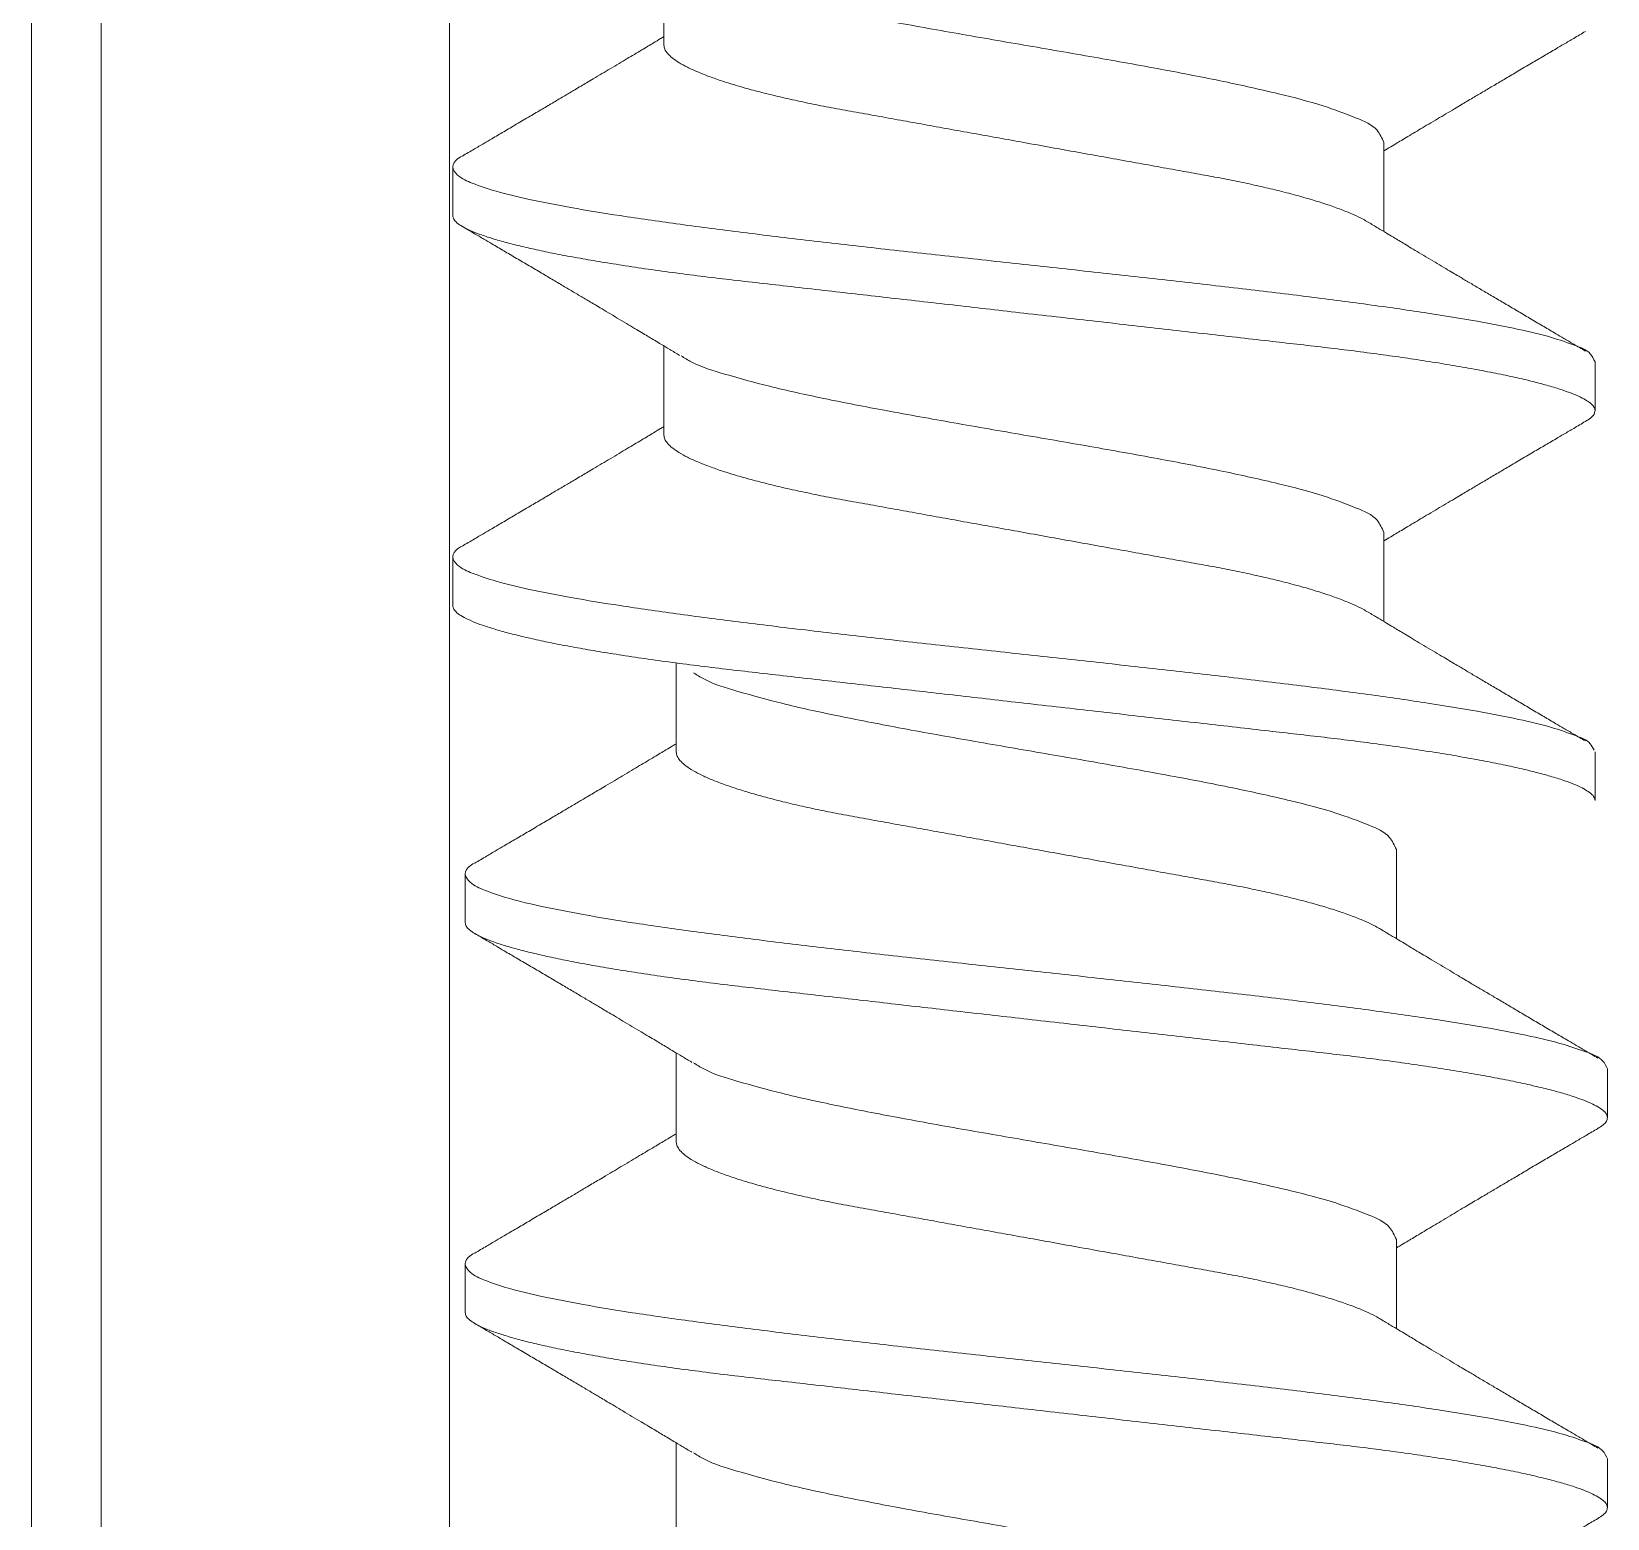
# Model space of a CAD drawing. Extents: x -82 to 113, y -82 to 93.
# Drawn here: x 19.3019 to 19.5281, y 86.4166 to 86.6301 of the extents above; entities that cross this region are included whole.
import ezdxf

# ---------------------------------------------------------------- set-up
doc = ezdxf.new("R2010")
doc.units = 0
doc.header["$MEASUREMENT"] = 0
doc.linetypes.add('SLD-Solid', pattern=[0])
doc.layers.get('0').update_dxf_attribs({"linetype": 'CONTINUOUS'})
doc.layers.add('Ballons', color=7, linetype='CONTINUOUS')

# ---------------------------------------------------------------- blocks, each defined once
blk = doc.blocks.new('NO 8 2 IN')
at = {"color": 7, "linetype": 'SLD-Solid', "lineweight": 15}
for p, q in [((1.31378, 0.0823), (1.30678, 0.0823)), ((1.36978, 0.0823), (1.36278, 0.0823)), ((1.41531, 0.08052), (1.40831, 0.08052)), ((1.47131, 0.08052), (1.46431, 0.08052)), ((1.28928, 0.05199), (1.27649, 0.05199)), ((1.34528, 0.05199), (1.33249, 0.05199)), ((1.39081, 0.05021), (1.37802, 0.05021)), ((1.44681, 0.05021), (1.43402, 0.05021)), ((1.50281, 0.05021), (1.49002, 0.05021)), ((1.30328, -0.05139), (1.31607, -0.05139)), ((1.35928, -0.05139), (1.37207, -0.05139)), ((1.40481, -0.05317), (1.41761, -0.05317)), ((1.46081, -0.05317), (1.47361, -0.05317)), ((1.33478, -0.0817), (1.34178, -0.0817)), ((1.39078, -0.0817), (1.39778, -0.0817)), ((1.43631, -0.08348), (1.44331, -0.08348)), ((1.49231, -0.08348), (1.49931, -0.08348))]:
    blk.add_line(p, q, dxfattribs=at)
for points, knots in [([(1.30514, 0.08075), (1.30527, 0.08104), (1.30559, 0.08174), (1.3068, 0.08263), (1.30835, 0.08137), (1.30929, 0.07915), (1.31046, 0.07567), (1.31156, 0.07094), (1.31271, 0.065), (1.31385, 0.05796), (1.315, 0.04994), (1.31616, 0.04107), (1.31731, 0.0315), (1.31847, 0.0214), (1.31962, 0.01094), (1.32078, 0.0003), (1.32194, -0.01034), (1.32309, -0.0208), (1.32425, -0.0309), (1.3254, -0.04047), (1.32656, -0.04934), (1.32771, -0.05736), (1.32885, -0.06441), (1.33, -0.07032), (1.33109, -0.07511), (1.33227, -0.07847), (1.3332, -0.08093), (1.33436, -0.0815), (1.33478, -0.0817)], [0, 0, 0, 0, 0.005731, 0.013729, 0.021728, 0.035806, 0.057192, 0.085897, 0.121575, 0.16369, 0.211566, 0.264413, 0.32135, 0.381419, 0.443609, 0.506868, 0.570127, 0.632316, 0.692385, 0.749321, 0.802168, 0.850043, 0.892158, 0.927835, 0.956539, 0.977925, 0.992002, 1, 1, 1, 1]), ([(1.31378, 0.0823), (1.31395, 0.08226), (1.31435, 0.08218), (1.31487, 0.08164), (1.31541, 0.08085), (1.31595, 0.07973), (1.31652, 0.0783), (1.3171, 0.07654), (1.31767, 0.07454), (1.31822, 0.07231), (1.31877, 0.06989), (1.31932, 0.06722), (1.31986, 0.06434), (1.32039, 0.06124), (1.32093, 0.05786), (1.32148, 0.05419), (1.32202, 0.05025), (1.32254, 0.04617), (1.32304, 0.04197), (1.32353, 0.03761), (1.32405, 0.03308), (1.32457, 0.02851), (1.32509, 0.02392), (1.32561, 0.01934), (1.32614, 0.01466), (1.32668, 0.00992), (1.32723, 0.00512), (1.3278, 0.00015), (1.32838, -0.00496), (1.32897, -0.01018), (1.32956, -0.01534), (1.33014, -0.02041), (1.3307, -0.02535), (1.33124, -0.03015), (1.33176, -0.03465), (1.33224, -0.03885), (1.33268, -0.04279), (1.33315, -0.04661), (1.33363, -0.05033), (1.33413, -0.05392), (1.33466, -0.05746), (1.33521, -0.06092), (1.3358, -0.06426), (1.33639, -0.06736), (1.33698, -0.07018), (1.33758, -0.07271), (1.33817, -0.07494), (1.33874, -0.07682), (1.33929, -0.07835), (1.3398, -0.07955), (1.3403, -0.08049), (1.34078, -0.08115), (1.34126, -0.0816), (1.34162, -0.08167), (1.34178, -0.0817)], [0, 0, 0, 0, 0.003092, 0.007218, 0.012848, 0.020196, 0.029358, 0.040369, 0.053221, 0.066587, 0.081415, 0.097635, 0.11516, 0.13389, 0.153715, 0.176448, 0.200175, 0.224724, 0.249925, 0.275906, 0.303091, 0.331379, 0.358168, 0.385658, 0.413725, 0.442232, 0.471038, 0.499995, 0.531578, 0.562967, 0.593969, 0.624401, 0.654092, 0.682884, 0.710637, 0.735058, 0.758527, 0.78147, 0.803831, 0.825476, 0.846274, 0.867849, 0.888108, 0.906911, 0.924131, 0.939662, 0.953423, 0.965357, 0.974673, 0.982441, 0.988705, 0.993557, 0.99719, 1, 1, 1, 1]), ([(1.36114, 0.08075), (1.36127, 0.08104), (1.36159, 0.08174), (1.3628, 0.08263), (1.36435, 0.08137), (1.36529, 0.07915), (1.36646, 0.07567), (1.36756, 0.07094), (1.36871, 0.065), (1.36985, 0.05796), (1.371, 0.04994), (1.37216, 0.04107), (1.37331, 0.0315), (1.37447, 0.0214), (1.37562, 0.01094), (1.37678, 0.0003), (1.37794, -0.01034), (1.37909, -0.0208), (1.38025, -0.0309), (1.3814, -0.04047), (1.38256, -0.04934), (1.38371, -0.05736), (1.38485, -0.06441), (1.386, -0.07032), (1.38709, -0.07511), (1.38828, -0.07845), (1.38915, -0.08085), (1.3902, -0.08138), (1.39052, -0.08155)], [0, 0, 0, 0, 0.005741, 0.013754, 0.021767, 0.035869, 0.057293, 0.086049, 0.12179, 0.163979, 0.21194, 0.26488, 0.321917, 0.382093, 0.444392, 0.507763, 0.571133, 0.633432, 0.693607, 0.750644, 0.803584, 0.851544, 0.893732, 0.929473, 0.958227, 0.979651, 0.993752, 1, 1, 1, 1]), ([(1.36978, 0.0823), (1.36995, 0.08226), (1.37035, 0.08218), (1.37087, 0.08164), (1.37141, 0.08085), (1.37195, 0.07973), (1.37252, 0.0783), (1.3731, 0.07654), (1.37367, 0.07454), (1.37422, 0.07231), (1.37477, 0.06989), (1.37532, 0.06722), (1.37586, 0.06434), (1.37639, 0.06124), (1.37693, 0.05786), (1.37748, 0.05419), (1.37802, 0.05025), (1.37854, 0.04617), (1.37904, 0.04197), (1.37953, 0.03761), (1.38005, 0.03308), (1.38057, 0.02851), (1.38109, 0.02392), (1.38161, 0.01934), (1.38214, 0.01466), (1.38268, 0.00992), (1.38323, 0.00512), (1.3838, 0.00015), (1.38438, -0.00496), (1.38497, -0.01018), (1.38556, -0.01534), (1.38614, -0.02041), (1.3867, -0.02535), (1.38724, -0.03015), (1.38776, -0.03465), (1.38824, -0.03885), (1.38868, -0.04279), (1.38915, -0.04661), (1.38963, -0.05033), (1.39013, -0.05392), (1.39066, -0.05746), (1.39121, -0.06092), (1.3918, -0.06426), (1.39239, -0.06736), (1.39298, -0.07018), (1.39358, -0.07271), (1.39417, -0.07494), (1.39474, -0.07682), (1.39529, -0.07835), (1.3958, -0.07955), (1.3963, -0.08049), (1.39678, -0.08115), (1.39726, -0.0816), (1.39762, -0.08167), (1.39778, -0.0817)], [0, 0, 0, 0, 0.003092, 0.007218, 0.012848, 0.020196, 0.029358, 0.040369, 0.053221, 0.066587, 0.081415, 0.097635, 0.11516, 0.13389, 0.153715, 0.176448, 0.200175, 0.224724, 0.249925, 0.275906, 0.303091, 0.331379, 0.358168, 0.385658, 0.413725, 0.442232, 0.471038, 0.499995, 0.531578, 0.562967, 0.593969, 0.624401, 0.654092, 0.682884, 0.710637, 0.735058, 0.758527, 0.78147, 0.803831, 0.825476, 0.846274, 0.867849, 0.888108, 0.906911, 0.924131, 0.939662, 0.953423, 0.965357, 0.974673, 0.982441, 0.988705, 0.993557, 0.99719, 1, 1, 1, 1]), ([(1.30522, 0.08092), (1.30489, 0.08036), (1.30429, 0.07933), (1.30346, 0.07792), (1.30279, 0.07678), (1.30223, 0.07583), (1.30154, 0.07466), (1.30063, 0.07312), (1.29955, 0.07128), (1.29849, 0.06948), (1.2975, 0.06782), (1.29658, 0.06626), (1.29581, 0.06495), (1.29519, 0.06391), (1.29467, 0.06303), (1.29407, 0.06203), (1.2934, 0.0609), (1.29266, 0.05966), (1.29194, 0.05846), (1.29126, 0.0573), (1.29061, 0.05622), (1.29002, 0.05523), (1.28947, 0.05431), (1.28892, 0.05341), (1.28846, 0.05264), (1.28817, 0.05214), (1.28807, 0.05199)], [0, 0, 0, 0, 0.057982, 0.10656, 0.145743, 0.175978, 0.205039, 0.267031, 0.335195, 0.395552, 0.453065, 0.507733, 0.557279, 0.588303, 0.615909, 0.648764, 0.691919, 0.733036, 0.777294, 0.8174, 0.853077, 0.889787, 0.920247, 0.948394, 0.983846, 1, 1, 1, 1]), ([(1.33384, 0.04975), (1.33356, 0.05021), (1.33303, 0.05108), (1.33231, 0.05228), (1.33171, 0.05328), (1.33119, 0.05415), (1.33067, 0.05501), (1.3301, 0.05598), (1.32942, 0.05711), (1.32867, 0.05835), (1.32792, 0.05963), (1.32721, 0.06081), (1.3266, 0.06183), (1.3261, 0.06267), (1.32568, 0.06339), (1.32527, 0.06407), (1.32471, 0.06502), (1.32396, 0.06629), (1.32302, 0.06788), (1.32201, 0.06958), (1.32097, 0.07134), (1.32009, 0.07285), (1.31937, 0.07406), (1.31885, 0.07495), (1.31833, 0.07582), (1.31777, 0.07677), (1.3171, 0.07792), (1.31627, 0.07933), (1.31566, 0.08036), (1.31533, 0.08092)], [0, 0, 0, 0, 0.045199, 0.083899, 0.116073, 0.141732, 0.167575, 0.1987, 0.235116, 0.276837, 0.318633, 0.357685, 0.39061, 0.417395, 0.438437, 0.45965, 0.482988, 0.529851, 0.581566, 0.636015, 0.6932, 0.75069, 0.780866, 0.809473, 0.836508, 0.864578, 0.900962, 0.946099, 1, 1, 1, 1]), ([(1.36122, 0.08092), (1.36089, 0.08036), (1.36029, 0.07933), (1.35946, 0.07792), (1.35879, 0.07678), (1.35823, 0.07583), (1.35754, 0.07466), (1.35663, 0.07312), (1.35555, 0.07128), (1.35449, 0.06948), (1.3535, 0.06782), (1.35258, 0.06626), (1.35181, 0.06495), (1.35119, 0.06391), (1.35067, 0.06303), (1.35007, 0.06203), (1.3494, 0.0609), (1.34866, 0.05966), (1.34794, 0.05846), (1.34725, 0.0573), (1.34661, 0.05622), (1.34602, 0.05523), (1.34547, 0.05431), (1.34492, 0.05341), (1.34446, 0.05264), (1.34417, 0.05214), (1.34407, 0.05199)], [0, 0, 0, 0, 0.057982, 0.10656, 0.145743, 0.175979, 0.205039, 0.267031, 0.335196, 0.395553, 0.453065, 0.507733, 0.55728, 0.588303, 0.615909, 0.648764, 0.691919, 0.733036, 0.777295, 0.817401, 0.853077, 0.889788, 0.920247, 0.948394, 0.983846, 1, 1, 1, 1]), ([(1.40667, 0.07896), (1.4068, 0.07926), (1.40712, 0.07995), (1.40833, 0.08085), (1.40988, 0.07959), (1.41082, 0.07737), (1.412, 0.07389), (1.41309, 0.06915), (1.41424, 0.06322), (1.41539, 0.05618), (1.41654, 0.04816), (1.41769, 0.03929), (1.41884, 0.02972), (1.42, 0.01962), (1.42116, 0.00916), (1.42231, -0.00148), (1.42347, -0.01213), (1.42463, -0.02259), (1.42578, -0.03269), (1.42694, -0.04225), (1.42809, -0.05113), (1.42924, -0.05915), (1.43038, -0.06619), (1.43153, -0.07211), (1.43263, -0.07689), (1.4338, -0.08025), (1.43474, -0.08272), (1.43589, -0.08328), (1.43631, -0.08348)], [0, 0, 0, 0, 0.005731, 0.013729, 0.021728, 0.035806, 0.057192, 0.085897, 0.121575, 0.16369, 0.211566, 0.264413, 0.32135, 0.381419, 0.443609, 0.506868, 0.570127, 0.632316, 0.692385, 0.749322, 0.802168, 0.850043, 0.892158, 0.927835, 0.956539, 0.977925, 0.992002, 1, 1, 1, 1]), ([(1.41531, 0.08052), (1.41549, 0.08048), (1.41589, 0.0804), (1.41641, 0.07985), (1.41694, 0.07907), (1.41749, 0.07795), (1.41805, 0.07652), (1.41863, 0.07476), (1.4192, 0.07275), (1.41976, 0.07053), (1.4203, 0.0681), (1.42085, 0.06544), (1.42139, 0.06255), (1.42193, 0.05946), (1.42247, 0.05607), (1.42301, 0.05241), (1.42355, 0.04847), (1.42407, 0.04439), (1.42457, 0.04018), (1.42507, 0.03583), (1.42558, 0.0313), (1.4261, 0.02672), (1.42662, 0.02213), (1.42715, 0.01756), (1.42768, 0.01288), (1.42822, 0.00813), (1.42876, 0.00334), (1.42933, -0.00163), (1.42991, -0.00674), (1.43051, -0.01196), (1.43109, -0.01713), (1.43167, -0.02219), (1.43223, -0.02713), (1.43278, -0.03193), (1.43329, -0.03643), (1.43377, -0.04064), (1.43422, -0.04457), (1.43468, -0.04839), (1.43516, -0.05211), (1.43566, -0.0557), (1.43619, -0.05924), (1.43674, -0.0627), (1.43733, -0.06605), (1.43792, -0.06914), (1.43852, -0.07196), (1.43911, -0.0745), (1.4397, -0.07673), (1.44027, -0.0786), (1.44082, -0.08013), (1.44133, -0.08133), (1.44183, -0.08227), (1.44232, -0.08293), (1.4428, -0.08338), (1.44316, -0.08345), (1.44331, -0.08348)], [0, 0, 0, 0, 0.003092, 0.007218, 0.012848, 0.020196, 0.029358, 0.040369, 0.053221, 0.066587, 0.081415, 0.097635, 0.11516, 0.13389, 0.153715, 0.176448, 0.200174, 0.224724, 0.249924, 0.275905, 0.303091, 0.331379, 0.358167, 0.385658, 0.413725, 0.442232, 0.471038, 0.499994, 0.531578, 0.562966, 0.593969, 0.624401, 0.654092, 0.682884, 0.710636, 0.735058, 0.758526, 0.78147, 0.803831, 0.825476, 0.846274, 0.867849, 0.888108, 0.906911, 0.924131, 0.939662, 0.953422, 0.965357, 0.974672, 0.982441, 0.988705, 0.993557, 0.99719, 1, 1, 1, 1]), ([(1.46267, 0.07896), (1.4628, 0.07926), (1.46312, 0.07995), (1.46433, 0.08085), (1.46588, 0.07959), (1.46682, 0.07737), (1.468, 0.07389), (1.46909, 0.06915), (1.47024, 0.06322), (1.47139, 0.05618), (1.47254, 0.04816), (1.47369, 0.03929), (1.47484, 0.02972), (1.476, 0.01962), (1.47716, 0.00916), (1.47831, -0.00148), (1.47947, -0.01213), (1.48063, -0.02259), (1.48178, -0.03269), (1.48294, -0.04225), (1.48409, -0.05113), (1.48524, -0.05915), (1.48638, -0.06619), (1.48753, -0.07211), (1.48863, -0.07689), (1.4898, -0.08025), (1.49074, -0.08272), (1.49189, -0.08328), (1.49231, -0.08348)], [0, 0, 0, 0, 0.0057312, 0.0137294, 0.0217283, 0.0358057, 0.0571924, 0.0858972, 0.1215754, 0.1636904, 0.2115661, 0.2644133, 0.3213499, 0.3814193, 0.4436088, 0.5068678, 0.5701267, 0.6323161, 0.6923852, 0.7493214, 0.8021681, 0.8500432, 0.8921576, 0.9278349, 0.956539, 0.9779248, 0.9920013, 1, 1, 1, 1]), ([(1.47131, 0.08052), (1.47149, 0.08048), (1.47189, 0.0804), (1.47241, 0.07985), (1.47294, 0.07907), (1.47349, 0.07795), (1.47405, 0.07652), (1.47463, 0.07476), (1.4752, 0.07275), (1.47576, 0.07053), (1.4763, 0.0681), (1.47685, 0.06544), (1.47739, 0.06255), (1.47793, 0.05946), (1.47847, 0.05607), (1.47901, 0.05241), (1.47955, 0.04847), (1.48007, 0.04439), (1.48057, 0.04018), (1.48107, 0.03583), (1.48158, 0.0313), (1.4821, 0.02672), (1.48262, 0.02213), (1.48315, 0.01756), (1.48368, 0.01288), (1.48422, 0.00813), (1.48476, 0.00334), (1.48533, -0.00163), (1.48591, -0.00674), (1.48651, -0.01196), (1.48709, -0.01713), (1.48767, -0.02219), (1.48823, -0.02713), (1.48878, -0.03193), (1.48929, -0.03643), (1.48977, -0.04064), (1.49022, -0.04457), (1.49068, -0.04839), (1.49116, -0.05211), (1.49166, -0.0557), (1.49219, -0.05924), (1.49274, -0.0627), (1.49333, -0.06605), (1.49392, -0.06914), (1.49452, -0.07196), (1.49511, -0.0745), (1.4957, -0.07673), (1.49627, -0.0786), (1.49682, -0.08013), (1.49733, -0.08133), (1.49783, -0.08227), (1.49832, -0.08293), (1.4988, -0.08338), (1.49916, -0.08345), (1.49931, -0.08348)], [0, 0, 0, 0, 0.003092, 0.007218, 0.012848, 0.020196, 0.029358, 0.040369, 0.053221, 0.066587, 0.081415, 0.097635, 0.11516, 0.13389, 0.153715, 0.176448, 0.200174, 0.224724, 0.249924, 0.275906, 0.303091, 0.331379, 0.358168, 0.385658, 0.413725, 0.442232, 0.471038, 0.499995, 0.531578, 0.562966, 0.593969, 0.624401, 0.654092, 0.682884, 0.710636, 0.735058, 0.758527, 0.78147, 0.803831, 0.825476, 0.846274, 0.867849, 0.888108, 0.906911, 0.924131, 0.939662, 0.953422, 0.965357, 0.974673, 0.982441, 0.988705, 0.993557, 0.99719, 1, 1, 1, 1]), ([(1.40676, 0.07914), (1.40643, 0.07858), (1.40582, 0.07755), (1.40499, 0.07614), (1.40432, 0.075), (1.40376, 0.07405), (1.40307, 0.07287), (1.40217, 0.07134), (1.40108, 0.0695), (1.40002, 0.0677), (1.39904, 0.06604), (1.39811, 0.06448), (1.39734, 0.06317), (1.39672, 0.06213), (1.3962, 0.06125), (1.39561, 0.06025), (1.39494, 0.05912), (1.3942, 0.05788), (1.39348, 0.05667), (1.39279, 0.05552), (1.39214, 0.05443), (1.39155, 0.05344), (1.391, 0.05253), (1.39046, 0.05162), (1.39, 0.05086), (1.3897, 0.05036), (1.38961, 0.05021)], [0, 0, 0, 0, 0.057982, 0.10656, 0.145743, 0.175979, 0.205039, 0.267031, 0.335196, 0.395553, 0.453065, 0.507733, 0.557279, 0.588303, 0.615908, 0.648764, 0.691919, 0.733036, 0.777294, 0.8174, 0.853077, 0.889787, 0.920247, 0.948394, 0.983845, 1, 1, 1, 1]), ([(1.43537, 0.04796), (1.43509, 0.04843), (1.43457, 0.0493), (1.43384, 0.0505), (1.43324, 0.0515), (1.43272, 0.05237), (1.43221, 0.05322), (1.43163, 0.05419), (1.43095, 0.05533), (1.43021, 0.05657), (1.42945, 0.05784), (1.42875, 0.05902), (1.42814, 0.06005), (1.42764, 0.06089), (1.42721, 0.06161), (1.42681, 0.06229), (1.42624, 0.06324), (1.42549, 0.0645), (1.42455, 0.0661), (1.42355, 0.06779), (1.42251, 0.06955), (1.42162, 0.07106), (1.42091, 0.07227), (1.42038, 0.07317), (1.41987, 0.07404), (1.41931, 0.07499), (1.41863, 0.07613), (1.4178, 0.07754), (1.4172, 0.07857), (1.41687, 0.07914)], [0, 0, 0, 0, 0.0452, 0.0839, 0.116073, 0.141732, 0.167575, 0.1987, 0.235116, 0.276837, 0.318633, 0.357685, 0.390611, 0.417396, 0.438437, 0.459649, 0.482988, 0.529851, 0.581567, 0.636015, 0.6932, 0.75069, 0.780867, 0.809473, 0.836509, 0.864578, 0.900962, 0.946099, 1, 1, 1, 1]), ([(1.46276, 0.07914), (1.46243, 0.07858), (1.46182, 0.07755), (1.461, 0.07614), (1.46032, 0.075), (1.45976, 0.07405), (1.45907, 0.07287), (1.45817, 0.07134), (1.45708, 0.0695), (1.45602, 0.0677), (1.45504, 0.06604), (1.45412, 0.06448), (1.45334, 0.06317), (1.45272, 0.06213), (1.4522, 0.06125), (1.45161, 0.06025), (1.45094, 0.05912), (1.4502, 0.05788), (1.44948, 0.05667), (1.44879, 0.05552), (1.44814, 0.05443), (1.44755, 0.05344), (1.447, 0.05253), (1.44646, 0.05162), (1.446, 0.05086), (1.4457, 0.05036), (1.44561, 0.05021)], [0, 0, 0, 0, 0.057982, 0.10656, 0.145743, 0.175978, 0.205039, 0.267031, 0.335196, 0.395553, 0.453065, 0.507733, 0.55728, 0.588303, 0.615909, 0.648764, 0.691919, 0.733036, 0.777294, 0.817401, 0.853077, 0.889788, 0.920247, 0.948394, 0.983846, 1, 1, 1, 1]), ([(1.49137, 0.04796), (1.49109, 0.04843), (1.49057, 0.0493), (1.48984, 0.0505), (1.48924, 0.0515), (1.48872, 0.05237), (1.48821, 0.05322), (1.48763, 0.05419), (1.48695, 0.05533), (1.48621, 0.05657), (1.48545, 0.05784), (1.48475, 0.05902), (1.48414, 0.06005), (1.48364, 0.06089), (1.48321, 0.06161), (1.48281, 0.06229), (1.48224, 0.06324), (1.48149, 0.0645), (1.48055, 0.0661), (1.47955, 0.06779), (1.47851, 0.06955), (1.47762, 0.07106), (1.47691, 0.07227), (1.47638, 0.07317), (1.47587, 0.07404), (1.47531, 0.07499), (1.47463, 0.07613), (1.4738, 0.07754), (1.4732, 0.07857), (1.47287, 0.07914)], [0, 0, 0, 0, 0.0452, 0.083899, 0.116073, 0.141732, 0.167575, 0.1987, 0.235116, 0.276837, 0.318633, 0.357686, 0.39061, 0.417396, 0.438437, 0.45965, 0.482988, 0.529851, 0.581566, 0.636016, 0.6932, 0.75069, 0.780866, 0.809474, 0.836508, 0.864578, 0.900962, 0.946099, 1, 1, 1, 1]), ([(1.28928, 0.05199), (1.28948, 0.05196), (1.28992, 0.0519), (1.29054, 0.05144), (1.29118, 0.05075), (1.29184, 0.04979), (1.29251, 0.04855), (1.29318, 0.04708), (1.29384, 0.04539), (1.2945, 0.0435), (1.29515, 0.0414), (1.29579, 0.0391), (1.29644, 0.03658), (1.29707, 0.03385), (1.2977, 0.03093), (1.2983, 0.0279), (1.29887, 0.02473), (1.29946, 0.02143), (1.30007, 0.01805), (1.3007, 0.0146), (1.30133, 0.01112), (1.30197, 0.00756), (1.30262, 0.00394), (1.30329, 0.00023), (1.30398, -0.00356), (1.30467, -0.00739), (1.30535, -0.01116), (1.30601, -0.01483), (1.30665, -0.01838), (1.30726, -0.02173), (1.30782, -0.02487), (1.30836, -0.02783), (1.30893, -0.03068), (1.30952, -0.03342), (1.31015, -0.03609), (1.3108, -0.03864), (1.31148, -0.04105), (1.31218, -0.04325), (1.31287, -0.0452), (1.31357, -0.0469), (1.31416, -0.04819), (1.31458, -0.04888), (1.31472, -0.04913)], [0, 0, 0, 0, 0.0056599, 0.0125775, 0.0213656, 0.0323516, 0.0456897, 0.0614235, 0.0784225, 0.0974411, 0.1183588, 0.1410211, 0.1652461, 0.1924205, 0.2208649, 0.2503105, 0.2805998, 0.3124188, 0.3457879, 0.3784824, 0.4121662, 0.4466137, 0.4815809, 0.5168112, 0.5541709, 0.5912169, 0.6276443, 0.663165, 0.6975153, 0.7304612, 0.760059, 0.7884191, 0.8160641, 0.8427916, 0.8683764, 0.8940213, 0.9178954, 0.9397845, 0.9595098, 0.9769376, 0.9919873, 1, 1, 1, 1]), ([(1.34528, 0.05199), (1.34548, 0.05196), (1.34592, 0.0519), (1.34654, 0.05144), (1.34718, 0.05075), (1.34784, 0.04979), (1.34851, 0.04855), (1.34918, 0.04708), (1.34984, 0.04539), (1.3505, 0.0435), (1.35115, 0.0414), (1.35179, 0.0391), (1.35244, 0.03658), (1.35307, 0.03385), (1.3537, 0.03093), (1.3543, 0.0279), (1.35487, 0.02473), (1.35546, 0.02143), (1.35607, 0.01805), (1.3567, 0.0146), (1.35733, 0.01112), (1.35797, 0.00756), (1.35862, 0.00394), (1.35929, 0.00023), (1.35998, -0.00356), (1.36067, -0.00739), (1.36135, -0.01116), (1.36201, -0.01483), (1.36265, -0.01838), (1.36326, -0.02173), (1.36382, -0.02487), (1.36436, -0.02783), (1.36493, -0.03068), (1.36552, -0.03342), (1.36615, -0.03609), (1.3668, -0.03864), (1.36748, -0.04105), (1.36818, -0.04325), (1.36887, -0.0452), (1.36957, -0.0469), (1.37016, -0.04819), (1.37058, -0.04888), (1.37072, -0.04913)], [0, 0, 0, 0, 0.00566, 0.012578, 0.021366, 0.032352, 0.04569, 0.061424, 0.078423, 0.097441, 0.118359, 0.141021, 0.165246, 0.192421, 0.220865, 0.250311, 0.2806, 0.312419, 0.345788, 0.378482, 0.412166, 0.446614, 0.481581, 0.516811, 0.554171, 0.591217, 0.627644, 0.663165, 0.697515, 0.730461, 0.760059, 0.788419, 0.816064, 0.842792, 0.868377, 0.894021, 0.917895, 0.939784, 0.95951, 0.976938, 0.991987, 1, 1, 1, 1]), ([(1.39081, 0.05021), (1.39101, 0.05018), (1.39145, 0.05011), (1.39208, 0.04966), (1.39272, 0.04897), (1.39337, 0.048), (1.39404, 0.04677), (1.39471, 0.04529), (1.39538, 0.0436), (1.39603, 0.04171), (1.39668, 0.03961), (1.39733, 0.03732), (1.39797, 0.0348), (1.39861, 0.03207), (1.39923, 0.02915), (1.39983, 0.02611), (1.4004, 0.02295), (1.401, 0.01965), (1.40161, 0.01627), (1.40223, 0.01282), (1.40286, 0.00934), (1.4035, 0.00578), (1.40416, 0.00216), (1.40483, -0.00156), (1.40551, -0.00534), (1.4062, -0.00917), (1.40688, -0.01294), (1.40754, -0.01661), (1.40819, -0.02017), (1.40879, -0.02351), (1.40936, -0.02665), (1.4099, -0.02961), (1.41046, -0.03246), (1.41106, -0.0352), (1.41168, -0.03787), (1.41234, -0.04042), (1.41302, -0.04284), (1.41371, -0.04503), (1.4144, -0.04699), (1.4151, -0.04868), (1.4157, -0.04997), (1.41611, -0.05067), (1.41626, -0.05091)], [0, 0, 0, 0, 0.0056599, 0.0125775, 0.0213656, 0.0323518, 0.0456897, 0.0614235, 0.0784225, 0.0974411, 0.1183588, 0.1410211, 0.1652462, 0.1924205, 0.2208649, 0.2503106, 0.2805999, 0.3124188, 0.3457879, 0.3784824, 0.4121662, 0.4466137, 0.481581, 0.5168113, 0.5541709, 0.5912169, 0.6276443, 0.663165, 0.6975153, 0.7304613, 0.7600591, 0.7884191, 0.8160642, 0.8427917, 0.8683765, 0.8940213, 0.9178954, 0.9397845, 0.95951, 0.9769376, 0.9919873, 1, 1, 1, 1]), ([(1.39081, 0.05021), (1.39101, 0.05018), (1.39145, 0.05011), (1.39208, 0.04966), (1.39272, 0.04897), (1.39337, 0.048), (1.39404, 0.04677), (1.39471, 0.04529), (1.39538, 0.0436), (1.39603, 0.04171), (1.39668, 0.03961), (1.39733, 0.03732), (1.39797, 0.0348), (1.39861, 0.03207), (1.39923, 0.02915), (1.39983, 0.02611), (1.4004, 0.02295), (1.401, 0.01965), (1.40161, 0.01627), (1.40223, 0.01282), (1.40286, 0.00934), (1.4035, 0.00578), (1.40416, 0.00216), (1.40483, -0.00156), (1.40551, -0.00534), (1.4062, -0.00917), (1.40688, -0.01294), (1.40754, -0.01661), (1.40819, -0.02017), (1.40879, -0.02351), (1.40936, -0.02665), (1.4099, -0.02961), (1.41046, -0.03246), (1.41106, -0.0352), (1.41168, -0.03787), (1.41234, -0.04042), (1.41302, -0.04284), (1.41371, -0.04503), (1.4144, -0.04699), (1.4151, -0.04868), (1.4157, -0.04997), (1.41611, -0.05067), (1.41626, -0.05091)], [0, 0, 0, 0, 0.00566, 0.012578, 0.021366, 0.032352, 0.04569, 0.061424, 0.078423, 0.097441, 0.118359, 0.141021, 0.165246, 0.192421, 0.220865, 0.250311, 0.2806, 0.312419, 0.345788, 0.378482, 0.412166, 0.446614, 0.481581, 0.516811, 0.554171, 0.591217, 0.627644, 0.663165, 0.697515, 0.730461, 0.760059, 0.788419, 0.816064, 0.842792, 0.868377, 0.894021, 0.917895, 0.939784, 0.95951, 0.976938, 0.991987, 1, 1, 1, 1]), ([(1.44681, 0.05021), (1.44701, 0.05018), (1.44745, 0.05011), (1.44808, 0.04966), (1.44872, 0.04897), (1.44937, 0.048), (1.45004, 0.04677), (1.45071, 0.04529), (1.45138, 0.0436), (1.45203, 0.04171), (1.45268, 0.03961), (1.45333, 0.03732), (1.45397, 0.0348), (1.45461, 0.03207), (1.45523, 0.02915), (1.45583, 0.02611), (1.4564, 0.02295), (1.457, 0.01965), (1.45761, 0.01627), (1.45823, 0.01282), (1.45886, 0.00934), (1.4595, 0.00578), (1.46016, 0.00216), (1.46083, -0.00156), (1.46151, -0.00534), (1.4622, -0.00917), (1.46288, -0.01294), (1.46354, -0.01661), (1.46419, -0.02017), (1.46479, -0.02351), (1.46536, -0.02665), (1.4659, -0.02961), (1.46646, -0.03246), (1.46706, -0.0352), (1.46768, -0.03787), (1.46834, -0.04042), (1.46902, -0.04284), (1.46971, -0.04503), (1.4704, -0.04699), (1.4711, -0.04868), (1.4717, -0.04997), (1.47211, -0.05067), (1.47226, -0.05091)], [0, 0, 0, 0, 0.00566, 0.012578, 0.021366, 0.032352, 0.04569, 0.061424, 0.078423, 0.097441, 0.118359, 0.141021, 0.165246, 0.192421, 0.220865, 0.250311, 0.2806, 0.312419, 0.345788, 0.378482, 0.412166, 0.446614, 0.481581, 0.516811, 0.554171, 0.591217, 0.627644, 0.663165, 0.697515, 0.730461, 0.760059, 0.788419, 0.816064, 0.842792, 0.868376, 0.894021, 0.917895, 0.939784, 0.95951, 0.976938, 0.991987, 1, 1, 1, 1]), ([(1.27791, 0.04952), (1.27821, 0.04904), (1.27941, 0.04711), (1.28069, 0.04276), (1.28246, 0.03643), (1.28413, 0.02867), (1.28585, 0.01984), (1.28756, 0.01026), (1.28928, 0.0003), (1.291, -0.00966), (1.29271, -0.01924), (1.29442, -0.02808), (1.29613, -0.0358), (1.29778, -0.04224), (1.29952, -0.04687), (1.30096, -0.05034), (1.30265, -0.0511), (1.30328, -0.05139)], [0, 0, 0, 0, 0.016211, 0.064626, 0.128031, 0.204413, 0.291076, 0.384847, 0.48225, 0.579652, 0.673423, 0.760083, 0.836464, 0.899866, 0.948278, 0.98085, 1, 1, 1, 1]), ([(1.33391, 0.04952), (1.33421, 0.04904), (1.33541, 0.04711), (1.33669, 0.04276), (1.33846, 0.03643), (1.34013, 0.02867), (1.34185, 0.01984), (1.34356, 0.01026), (1.34528, 0.0003), (1.347, -0.00966), (1.34871, -0.01924), (1.35042, -0.02808), (1.35213, -0.0358), (1.35378, -0.04224), (1.35552, -0.04687), (1.35696, -0.05034), (1.35865, -0.0511), (1.35928, -0.05139)], [0, 0, 0, 0, 0.016211, 0.064626, 0.128031, 0.204413, 0.291075, 0.384847, 0.48225, 0.579652, 0.673423, 0.760083, 0.836464, 0.899866, 0.948278, 0.98085, 1, 1, 1, 1]), ([(1.37944, 0.04773), (1.37974, 0.04725), (1.38095, 0.04533), (1.38222, 0.04098), (1.38399, 0.03465), (1.38566, 0.02688), (1.38738, 0.01806), (1.38909, 0.00848), (1.39081, -0.00148), (1.39253, -0.01144), (1.39425, -0.02102), (1.39595, -0.02986), (1.39767, -0.03759), (1.39931, -0.04402), (1.40106, -0.04866), (1.40249, -0.05212), (1.40419, -0.05289), (1.40481, -0.05317)], [0, 0, 0, 0, 0.016211, 0.064626, 0.128031, 0.204413, 0.291075, 0.384847, 0.48225, 0.579652, 0.673423, 0.760083, 0.836464, 0.899866, 0.948278, 0.98085, 1, 1, 1, 1]), ([(1.43544, 0.04773), (1.43574, 0.04725), (1.43695, 0.04533), (1.43822, 0.04098), (1.43999, 0.03465), (1.44166, 0.02688), (1.44338, 0.01806), (1.44509, 0.00848), (1.44681, -0.00148), (1.44853, -0.01144), (1.45025, -0.02102), (1.45195, -0.02986), (1.45367, -0.03759), (1.45531, -0.04402), (1.45706, -0.04866), (1.45849, -0.05212), (1.46019, -0.05289), (1.46081, -0.05317)], [0, 0, 0, 0, 0.016211, 0.064626, 0.128031, 0.204413, 0.291076, 0.384847, 0.48225, 0.579652, 0.673423, 0.760083, 0.836464, 0.899866, 0.948278, 0.98085, 1, 1, 1, 1]), ([(1.49144, 0.04773), (1.49174, 0.04725), (1.49295, 0.04533), (1.49422, 0.04098), (1.49599, 0.03465), (1.49766, 0.02688), (1.49938, 0.01806), (1.50109, 0.00848), (1.50281, -0.00148), (1.50453, -0.01144), (1.50625, -0.02102), (1.50795, -0.02986), (1.50967, -0.03759), (1.51131, -0.04402), (1.51306, -0.04866), (1.51449, -0.05212), (1.51619, -0.05289), (1.51681, -0.05317)], [0, 0, 0, 0, 0.016211, 0.064626, 0.128031, 0.204413, 0.291076, 0.384847, 0.48225, 0.579652, 0.673423, 0.760083, 0.836464, 0.899866, 0.948278, 0.98085, 1, 1, 1, 1]), ([(1.31472, -0.04914), (1.315, -0.04961), (1.31553, -0.05048), (1.31625, -0.05168), (1.31685, -0.05268), (1.31737, -0.05355), (1.31788, -0.05441), (1.31846, -0.05537), (1.31914, -0.05651), (1.31988, -0.05775), (1.32064, -0.05902), (1.32135, -0.06021), (1.32196, -0.06123), (1.32245, -0.06207), (1.32288, -0.06279), (1.32328, -0.06347), (1.32385, -0.06442), (1.3246, -0.06569), (1.32554, -0.06728), (1.32654, -0.06898), (1.32758, -0.07074), (1.32847, -0.07224), (1.32919, -0.07346), (1.32971, -0.07435), (1.33023, -0.07522), (1.33079, -0.07617), (1.33146, -0.07731), (1.33229, -0.07873), (1.33289, -0.07976), (1.33322, -0.08032)], [0, 0, 0, 0, 0.0452, 0.083899, 0.116073, 0.141732, 0.167575, 0.1987, 0.235116, 0.276837, 0.318633, 0.357686, 0.39061, 0.417396, 0.438437, 0.45965, 0.482988, 0.529851, 0.581566, 0.636016, 0.6932, 0.75069, 0.780867, 0.809474, 0.836508, 0.864578, 0.900962, 0.946099, 1, 1, 1, 1]), ([(1.37072, -0.04914), (1.371, -0.04961), (1.37153, -0.05048), (1.37225, -0.05168), (1.37285, -0.05268), (1.37337, -0.05355), (1.37388, -0.05441), (1.37446, -0.05537), (1.37514, -0.05651), (1.37588, -0.05775), (1.37664, -0.05902), (1.37735, -0.06021), (1.37796, -0.06123), (1.37845, -0.06207), (1.37888, -0.06279), (1.37928, -0.06347), (1.37985, -0.06442), (1.3806, -0.06569), (1.38154, -0.06728), (1.38254, -0.06898), (1.38358, -0.07074), (1.38447, -0.07224), (1.38519, -0.07346), (1.38571, -0.07435), (1.38623, -0.07522), (1.38679, -0.07617), (1.38746, -0.07731), (1.38829, -0.07873), (1.38889, -0.07976), (1.38922, -0.08032)], [0, 0, 0, 0, 0.045199, 0.083899, 0.116073, 0.141731, 0.167575, 0.1987, 0.235116, 0.276837, 0.318633, 0.357685, 0.39061, 0.417395, 0.438437, 0.459649, 0.482988, 0.529851, 0.581566, 0.636015, 0.6932, 0.75069, 0.780866, 0.809473, 0.836508, 0.864578, 0.900962, 0.946099, 1, 1, 1, 1]), ([(1.28733, -0.08032), (1.28766, -0.07976), (1.28827, -0.07873), (1.2891, -0.07732), (1.28977, -0.07618), (1.29033, -0.07523), (1.29102, -0.07406), (1.29192, -0.07252), (1.29301, -0.07068), (1.29407, -0.06888), (1.29505, -0.06722), (1.29598, -0.06566), (1.29675, -0.06435), (1.29737, -0.06331), (1.29789, -0.06243), (1.29849, -0.06143), (1.29916, -0.0603), (1.29989, -0.05906), (1.30061, -0.05785), (1.3013, -0.0567), (1.30195, -0.05562), (1.30254, -0.05463), (1.30309, -0.05371), (1.30363, -0.05281), (1.30409, -0.05204), (1.30439, -0.05154), (1.30449, -0.05139)], [0, 0, 0, 0, 0.057982, 0.10656, 0.145743, 0.175978, 0.205039, 0.267031, 0.335195, 0.395552, 0.453065, 0.507733, 0.557279, 0.588303, 0.615909, 0.648764, 0.691919, 0.733036, 0.777294, 0.8174, 0.853077, 0.889787, 0.920247, 0.948394, 0.983846, 1, 1, 1, 1]), ([(1.34333, -0.08032), (1.34366, -0.07976), (1.34427, -0.07873), (1.3451, -0.07732), (1.34577, -0.07618), (1.34633, -0.07523), (1.34702, -0.07406), (1.34792, -0.07252), (1.34901, -0.07068), (1.35007, -0.06888), (1.35105, -0.06722), (1.35198, -0.06566), (1.35275, -0.06435), (1.35337, -0.06331), (1.35389, -0.06243), (1.35449, -0.06143), (1.35516, -0.0603), (1.35589, -0.05906), (1.35661, -0.05785), (1.3573, -0.0567), (1.35795, -0.05562), (1.35854, -0.05463), (1.35909, -0.05371), (1.35963, -0.05281), (1.36009, -0.05204), (1.36039, -0.05154), (1.36049, -0.05139)], [0, 0, 0, 0, 0.057982, 0.10656, 0.145743, 0.175978, 0.205039, 0.267031, 0.335196, 0.395553, 0.453065, 0.507733, 0.55728, 0.588303, 0.615909, 0.648764, 0.691919, 0.733036, 0.777295, 0.817401, 0.853077, 0.889788, 0.920247, 0.948394, 0.983846, 1, 1, 1, 1]), ([(1.41625, -0.05093), (1.41654, -0.0514), (1.41706, -0.05226), (1.41778, -0.05347), (1.41838, -0.05447), (1.4189, -0.05533), (1.41942, -0.05619), (1.42, -0.05716), (1.42067, -0.05829), (1.42142, -0.05954), (1.42218, -0.06081), (1.42288, -0.06199), (1.42349, -0.06301), (1.42399, -0.06385), (1.42441, -0.06457), (1.42482, -0.06525), (1.42538, -0.0662), (1.42613, -0.06747), (1.42707, -0.06906), (1.42808, -0.07076), (1.42912, -0.07252), (1.43001, -0.07403), (1.43072, -0.07524), (1.43125, -0.07613), (1.43176, -0.077), (1.43232, -0.07796), (1.43299, -0.0791), (1.43382, -0.08051), (1.43443, -0.08154), (1.43476, -0.0821)], [0, 0, 0, 0, 0.0452, 0.0839, 0.116073, 0.141732, 0.167575, 0.1987, 0.235116, 0.276837, 0.318633, 0.357685, 0.390611, 0.417396, 0.438437, 0.459649, 0.482988, 0.529851, 0.581567, 0.636015, 0.6932, 0.75069, 0.780867, 0.809473, 0.836509, 0.864578, 0.900962, 0.946099, 1, 1, 1, 1]), ([(1.47225, -0.05093), (1.47254, -0.0514), (1.47306, -0.05226), (1.47378, -0.05347), (1.47438, -0.05447), (1.4749, -0.05533), (1.47542, -0.05619), (1.476, -0.05716), (1.47667, -0.05829), (1.47742, -0.05954), (1.47818, -0.06081), (1.47888, -0.06199), (1.47949, -0.06301), (1.47999, -0.06385), (1.48041, -0.06457), (1.48082, -0.06525), (1.48138, -0.0662), (1.48213, -0.06747), (1.48307, -0.06906), (1.48408, -0.07076), (1.48512, -0.07252), (1.48601, -0.07403), (1.48672, -0.07524), (1.48725, -0.07613), (1.48776, -0.077), (1.48832, -0.07796), (1.48899, -0.0791), (1.48982, -0.08051), (1.49043, -0.08154), (1.49076, -0.0821)], [0, 0, 0, 0, 0.045199, 0.083899, 0.116073, 0.141732, 0.167575, 0.1987, 0.235116, 0.276837, 0.318633, 0.357685, 0.39061, 0.417395, 0.438437, 0.45965, 0.482988, 0.529851, 0.581566, 0.636015, 0.6932, 0.75069, 0.780866, 0.809473, 0.836508, 0.864578, 0.900962, 0.946099, 1, 1, 1, 1]), ([(1.44487, -0.0821), (1.4452, -0.08154), (1.4458, -0.08051), (1.44663, -0.0791), (1.4473, -0.07796), (1.44786, -0.07701), (1.44855, -0.07584), (1.44946, -0.0743), (1.45054, -0.07246), (1.4516, -0.07067), (1.45259, -0.069), (1.45351, -0.06744), (1.45428, -0.06614), (1.4549, -0.06509), (1.45543, -0.06421), (1.45602, -0.06321), (1.45669, -0.06208), (1.45743, -0.06085), (1.45815, -0.05964), (1.45884, -0.05848), (1.45948, -0.0574), (1.46008, -0.05641), (1.46063, -0.05549), (1.46117, -0.05459), (1.46163, -0.05382), (1.46193, -0.05333), (1.46202, -0.05317)], [0, 0, 0, 0, 0.0579822, 0.1065601, 0.1457432, 0.1759786, 0.2050391, 0.2670305, 0.3351957, 0.3955526, 0.453065, 0.5077328, 0.5572794, 0.5883031, 0.6159085, 0.6487638, 0.6919188, 0.7330357, 0.7772942, 0.8174004, 0.853077, 0.8897871, 0.9202468, 0.9483936, 0.983845, 1, 1, 1, 1]), ([(1.50087, -0.0821), (1.5012, -0.08154), (1.5018, -0.08051), (1.50263, -0.0791), (1.5033, -0.07796), (1.50386, -0.07701), (1.50455, -0.07584), (1.50546, -0.0743), (1.50654, -0.07246), (1.5076, -0.07067), (1.50859, -0.069), (1.50951, -0.06744), (1.51028, -0.06614), (1.5109, -0.06509), (1.51143, -0.06421), (1.51202, -0.06321), (1.51269, -0.06208), (1.51343, -0.06085), (1.51415, -0.05964), (1.51484, -0.05848), (1.51548, -0.0574), (1.51608, -0.05641), (1.51663, -0.05549), (1.51717, -0.05459), (1.51763, -0.05382), (1.51793, -0.05333), (1.51802, -0.05317)], [0, 0, 0, 0, 0.057982, 0.10656, 0.145743, 0.175978, 0.205039, 0.267031, 0.335195, 0.395552, 0.453065, 0.507733, 0.557279, 0.588303, 0.615909, 0.648764, 0.691919, 0.733036, 0.777294, 0.8174, 0.853077, 0.889787, 0.920247, 0.948394, 0.983846, 1, 1, 1, 1]), ([(1.34178, -0.0817), (1.34195, -0.08166), (1.34235, -0.08158), (1.34288, -0.08104), (1.34317, -0.08058), (1.34333, -0.08032)], [0, 0, 0, 0, 0.240971, 0.562459, 1, 1, 1, 1]), ([(1.44331, -0.08348), (1.44349, -0.08345), (1.44389, -0.08336), (1.44441, -0.08282), (1.4447, -0.08236), (1.44487, -0.0821)], [0, 0, 0, 0, 0.240958, 0.562452, 1, 1, 1, 1]), ([(1.49931, -0.08348), (1.49949, -0.08345), (1.49989, -0.08336), (1.50041, -0.08282), (1.5007, -0.08236), (1.50087, -0.0821)], [0, 0, 0, 0, 0.240958, 0.562452, 1, 1, 1, 1])]:
    blk.add_open_spline(points, degree=3, knots=knots, dxfattribs=at)
blk = doc.blocks.new('25201 bom')
at = {"color": 7, "linetype": 'Continuous', "lineweight": 15}
for p, q in [((-0.3995, 0.61), (-0.3995, -0.61)), ((-0.3495, 0.61), (-0.3495, -0.61)), ((-0.3395, 0.61), (-0.3395, -0.61))]:
    blk.add_line(p, q, dxfattribs=at)

msp = doc.modelspace()

# ---------------------------------------------------------------- block references
at = {"layer": 'Ballons', "xscale": -1}
for name, p, rotation in [('NO 8 2 IN', (19.44465, 87.91747), 89.99999999949752), ('25201 bom', (18.96237, 86.30846), 359.9999999994975)]:
    msp.add_blockref(name, p, dxfattribs=dict(at, rotation=rotation))

doc.saveas('drawing.dxf')
